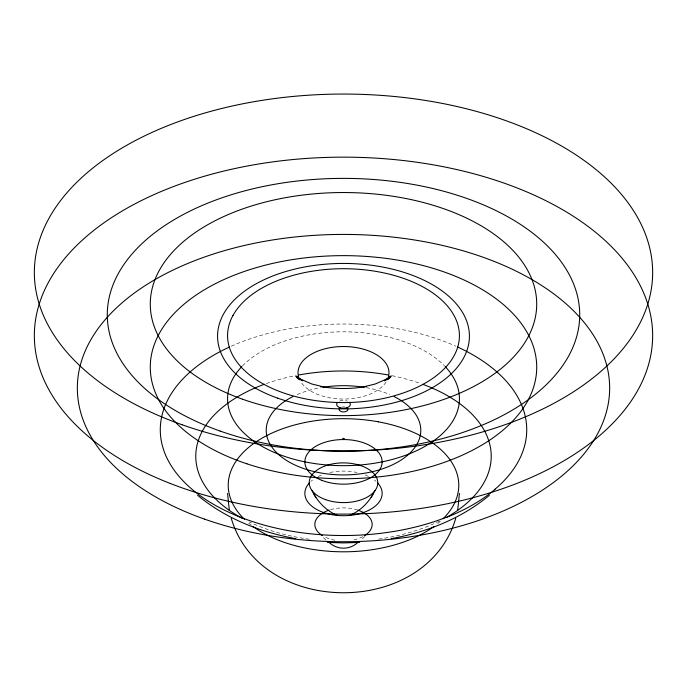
<?xml version="1.0" encoding="UTF-8"?>
<svg xmlns="http://www.w3.org/2000/svg" width="687" height="687" viewBox="0 0 687 687"><rect width="100%" height="100%" fill="white"/><g stroke="black" fill="none" stroke-linecap="round" stroke-linejoin="round"><path stroke-width="0.52" stroke-dasharray="3.44 2.58" d="M364.934 536.418L361.122 540.025M325.878 540.025L322.066 536.418M310.988 481.338A38.644 22.31 0 0 1 312.568 480.033M318.193 476.546A38.644 22.31 0 0 1 321.842 474.923M329.992 472.501A38.644 22.31 0 0 1 357.008 472.501M365.158 474.923A38.644 22.31 0 0 1 368.807 476.546M374.432 480.033A38.644 22.31 0 0 1 376.012 481.338M297.188 394.578A77.287 44.621 0 0 1 320.666 387.666M366.334 387.666A77.287 44.621 0 0 1 389.812 394.578M242.417 365.973A115.931 66.931 0 0 1 343.5 331.812A115.931 66.931 0 0 1 444.583 365.973M362.796 536.676A28.656 16.557 0 0 1 352.148 540.214M334.852 540.205A28.656 16.557 0 0 1 324.212 536.667M330.576 509.642A28.656 16.557 0 0 1 357.309 509.926M440.333 521.347A115.158 66.484 0 0 1 437.284 523.949M251.322 525.212A115.141 66.476 0 0 1 246.667 521.347M339.653 401.071A6.844 3.95 0 0 1 347.347 401.071M439.431 521.115A147.585 85.205 0 0 1 388.043 537.569A148.426 85.695 0 0 1 377.661 539.235M309.339 539.235A148.426 85.695 0 0 1 291.82 536.161A147.576 85.197 0 0 1 249.347 521.974M266.324 383.552A147.55 85.188 0 0 1 294.869 375.746M392.14 375.729A148.401 85.677 0 0 1 395.18 376.364A147.542 85.188 0 0 1 420.676 383.552M386.111 381.972A45.488 26.261 0 0 1 343.5 399.044A45.488 26.261 0 0 1 300.889 381.972M231.27 346.214A183.214 105.746 0 0 1 455.773 346.179M342.083 407.048A4.354 2.508 -0.2 0 1 344.917 407.039"/><path stroke-width="1.03" d="M459.431 493.403L457.654 510.596M455.756 518.307C426.533 617.561 260.476 617.561 231.253 518.307M344.118 438.564L342.882 438.34L343.758 438.795M349.58 515.439C359.524 511.368 367.82 503.528 372.989 494.193M371.135 497.577L374.965 490.595M388.335 378.923L390.182 376.347L388.078 378.838M386.996 379.885L391.264 375.944L384.334 380.778L390.139 377.532L375.274 383.981L363.389 386.91L366.18 386.506C351.212 389.16 335.788 389.16 320.82 386.506L323.611 386.91L311.726 383.973L296.861 377.532L302.666 380.778L295.736 375.944L300.004 379.885M495.044 489.23L494.477 489.711M489.41 495.284C461.432 518.522 426.79 532.21 391.238 538.66M358.047 542.275C349.898 550.132 337.102 550.132 328.953 542.275M343.199 438.71L343.801 438.71M343.801 439.517L343.199 439.517M359.636 542.438L343.5 542.919L327.364 542.438M295.762 538.66C260.21 532.202 225.568 518.53 197.598 495.275M337.42 515.439C326.145 510.862 317.248 501.441 312.035 490.595M298.922 378.838L296.818 376.347L298.665 378.923M314.011 494.193L315.865 497.568M229.346 510.596L227.569 493.403M377.421 482.712A38.644 22.31 0 0 1 343.5 515.714A38.644 22.31 0 0 1 309.579 482.712M394.115 396.579A77.287 44.621 0 0 1 399.439 461.089A77.287 44.621 0 0 1 287.561 461.089A77.287 44.621 0 0 1 292.885 396.579M324.384 387.064A77.287 44.621 0 0 1 362.616 387.064M445.253 366.669A115.931 66.931 0 0 1 343.5 465.674A115.931 66.931 0 0 1 241.747 366.669M232.996 315.462A115.785 66.854 0 0 1 302.95 272.954A116.455 67.232 0 0 1 331.684 269.064A115.073 66.433 0 0 1 349.417 268.797A116.455 67.24 0 0 1 378.46 271.829A115.785 66.845 0 0 1 452.08 312.233A116.472 67.249 0 0 1 458.822 328.824A115.107 66.459 0 0 1 459.277 339.052A116.481 67.249 0 0 1 454.03 355.823A115.811 66.862 0 0 1 384.05 398.331A116.481 67.249 0 0 1 355.316 402.221A115.107 66.459 0 0 1 337.583 402.488A116.472 67.249 0 0 1 308.54 399.456A115.785 66.845 0 0 1 234.92 359.052A116.455 67.232 0 0 1 228.178 342.461A115.073 66.433 0 0 1 227.723 332.225A116.455 67.24 0 0 1 232.97 315.453M357.893 510.115A28.656 16.557 0 0 1 364.711 535.568M322.306 535.559A28.656 16.557 0 0 1 329.09 510.106M453.394 505.314A115.158 66.484 0 0 1 443.175 518.676M434.021 526.457A115.158 66.484 0 0 1 383.818 547.591A115.828 66.871 0 0 1 355.248 551.463A114.463 66.089 0 0 1 337.618 551.721A115.828 66.871 0 0 1 308.738 548.707A115.141 66.476 0 0 1 252.979 526.448M453.411 505.323A115.828 66.871 0 0 0 458.633 488.646A114.463 66.089 0 0 0 458.177 478.47A115.82 66.871 0 0 0 451.496 461.965A115.141 66.476 0 0 0 378.254 421.809M378.262 421.792A115.811 66.862 0 0 0 349.382 418.778A114.428 66.064 0 0 0 331.752 419.044A115.802 66.854 0 0 0 303.173 422.9A115.141 66.476 0 0 0 233.614 465.185A115.811 66.862 0 0 0 228.367 481.853A114.428 66.064 0 0 0 228.823 492.038A115.802 66.854 0 0 0 235.504 508.535A115.141 66.476 0 0 0 244.52 519.355M349.339 402.273A6.844 3.95 0 0 1 347.948 407.339A6.844 3.95 0 0 1 339.052 407.339A6.844 3.95 0 0 1 337.661 402.273M346.583 407.64A4.354 2.508 -0.2 0 1 346.574 411.178A4.354 2.508 -0.2 0 1 340.417 411.187A4.354 2.508 -0.2 0 1 340.434 407.64M446.292 517.509A147.585 85.205 0 0 0 481.87 486.095A148.426 85.695 0 0 0 490.449 464.953A146.683 84.69 0 0 0 491.033 451.909A148.418 85.686 0 0 0 484.344 430.543A147.542 85.188 0 0 0 422.642 384.265M242.382 518.427A147.576 85.197 0 0 1 202.674 481.982A148.392 85.677 0 0 1 195.967 460.616A146.494 84.578 0 0 1 195.967 451.909A148.401 85.677 0 0 1 205.112 426.429A147.55 85.188 0 0 1 264.358 384.265M298.957 374.947A148.392 85.677 0 0 1 335.96 371.083A146.494 84.578 0 0 1 351.04 371.083A148.401 85.677 0 0 1 388.052 374.947M299.489 379.413A45.488 26.261 0 0 1 343.5 346.523A45.488 26.261 0 0 1 387.511 379.413M494.554 489.745A183.42 105.944 0 0 1 447.4 517.002M457.422 346.926A183.214 105.746 0 0 1 495.009 489.221M446.456 517.234A183.214 105.746 0 0 1 195.872 492.424A183.214 105.746 0 0 1 229.621 346.961M321.842 480.325A38.644 22.31 0 0 0 382.049 463.442A38.644 22.31 0 0 0 326.617 441.784A38.644 22.31 0 0 0 321.842 480.325M246.891 463.802A193.219 111.552 0 0 0 536.719 367.193A193.219 111.552 0 0 0 246.891 270.584A193.219 111.552 0 0 0 246.891 463.802M170.221 483.45A309.15 178.483 0 0 0 651.86 348.378A309.15 178.483 0 0 0 208.419 175.091A309.15 178.483 0 0 0 170.221 483.45M182.072 424.755A309.15 178.483 0 0 0 652.547 277.136A309.15 178.483 0 0 0 195.881 115.717A309.15 178.483 0 0 0 182.072 424.755M242.605 399.224A193.219 111.552 0 0 0 536.65 306.969A193.219 111.552 0 0 0 251.244 206.074A193.219 111.552 0 0 0 242.605 399.224M325.698 499.672A34.281 19.854 0.2 0 0 377.773 483.244A34.281 19.854 0.2 0 0 327.021 465.288A34.281 19.854 0.2 0 0 325.698 499.672M277.78 398.194A125.919 72.719 0 0 0 469.376 338.047A125.919 72.719 0 0 0 283.345 272.275A125.919 72.719 0 0 0 277.78 398.194M220.158 431.067A236.216 136.378 0 0 0 579.639 318.279A236.216 136.378 0 0 0 230.712 194.928A236.216 136.378 0 0 0 220.158 431.067M204.528 519.123A266.152 153.656 0 0 0 609.558 392.045A266.152 153.656 0 0 0 216.414 253.065A266.152 153.656 0 0 0 204.528 519.123"/></g></svg>
